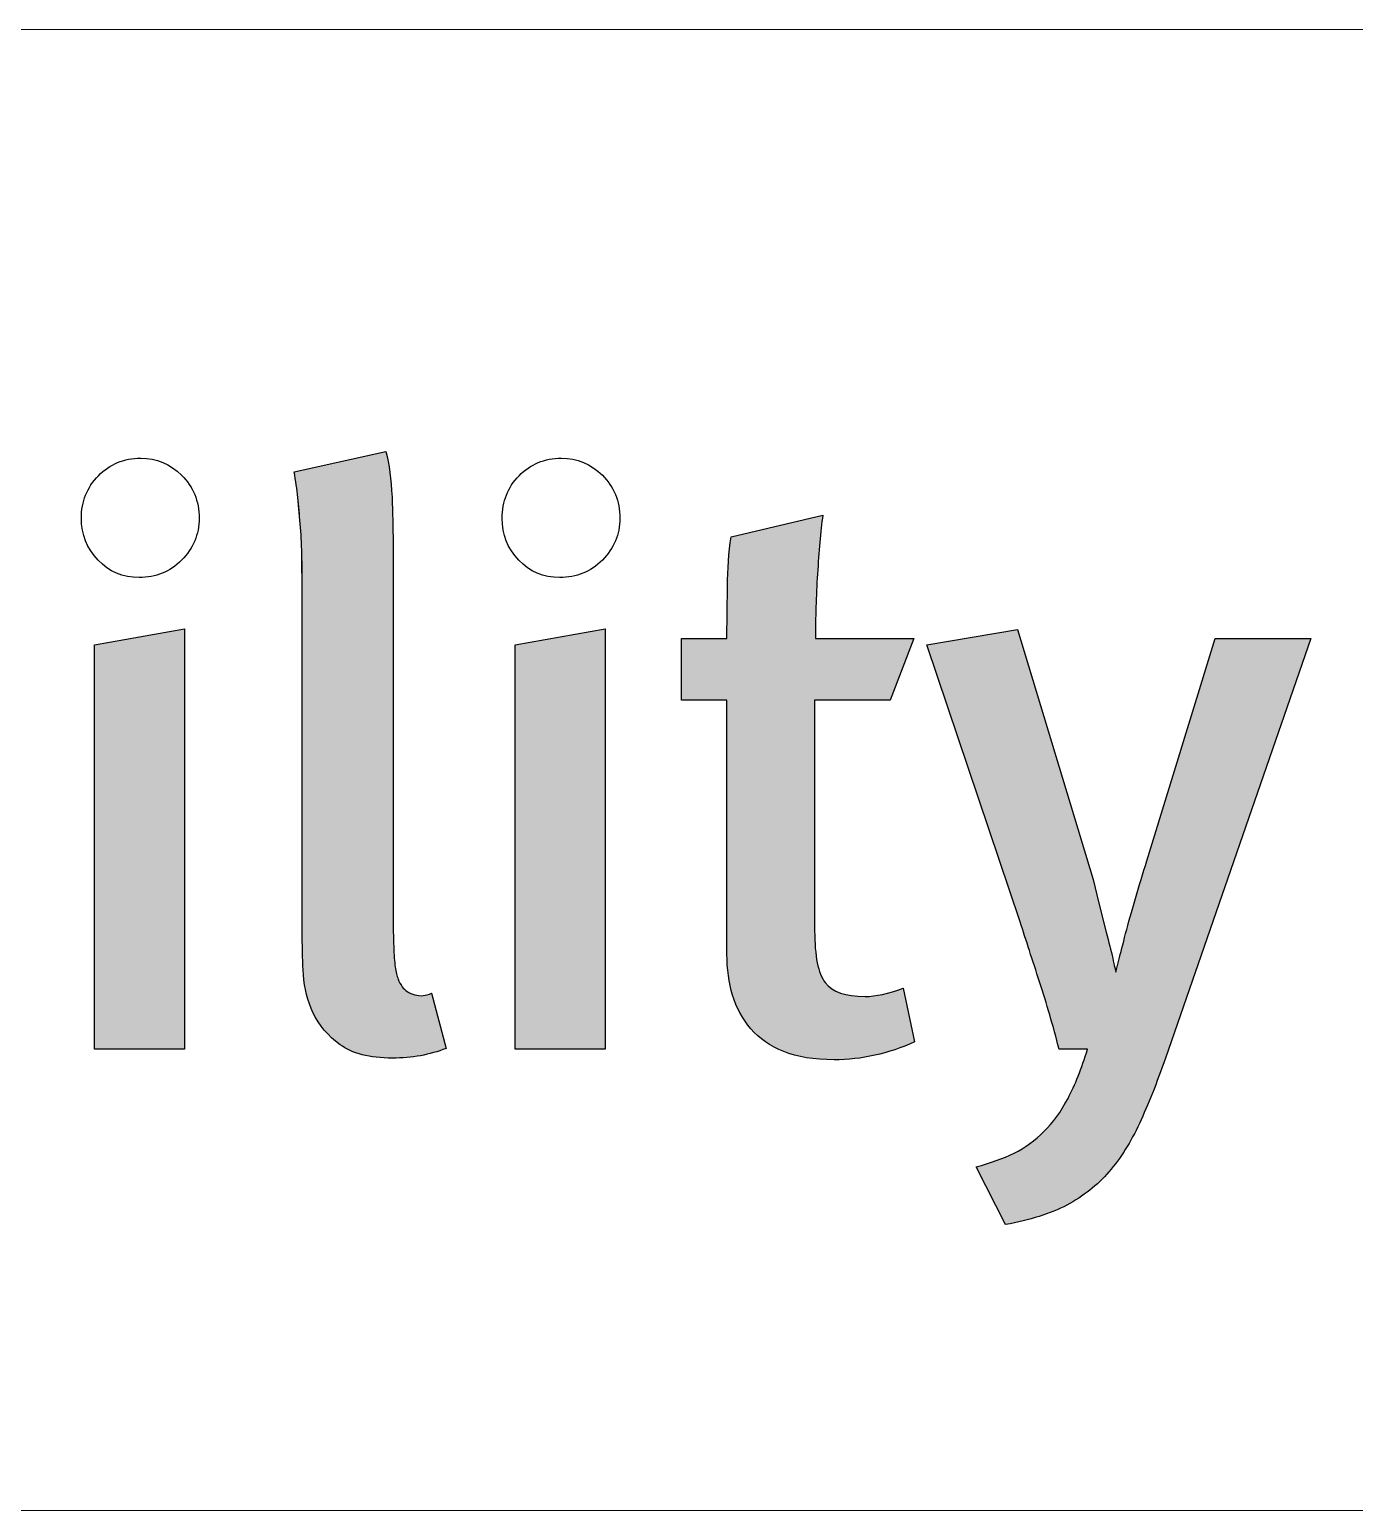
# Model space of a CAD drawing. Header units: inches. Extents: x 1009 to 1850, y 0 to 594.
# Drawn here: x 1777.13 to 1790.64, y 68.03 to 83.14 of the extents above; entities that cross this region are included whole.
import ezdxf

# ---------------------------------------------------------------- set-up
doc = ezdxf.new("R2010")
doc.units = ezdxf.units.IN
doc.header["$MEASUREMENT"] = 0
doc.layers.add('BG 0 -1', color=7, linetype='Continuous')
doc.layers.add('BG _U+B808_U+C774_U+C5B4 1', color=7, linetype='Continuous')

msp = doc.modelspace()

# ---------------------------------------------------------------- hatches: boundary and pattern name
at = {"layer": 'BG 0 -1', "linetype": 'ByBlock', "true_color": 0x005bac}
h = msp.add_hatch(color=154, dxfattribs=at)
edge = h.paths.add_edge_path()
edge.add_spline(control_points=[(1781.377, 72.746), (1781.211, 72.68), (1781.029, 72.647), (1780.83, 72.647), (1780.598, 72.647), (1780.42, 72.692), (1780.296, 72.784), (1780.172, 72.875), (1780.08, 72.982), (1780.023, 73.106), (1779.964, 73.231), (1779.931, 73.361), (1779.923, 73.496), (1779.915, 73.631), (1779.911, 73.743), (1779.911, 73.832), (1779.911, 73.832), (1779.911, 77.402), (1779.911, 77.402), (1779.911, 77.546), (1779.909, 77.674), (1779.906, 77.788), (1779.904, 77.901), (1779.898, 78.004), (1779.89, 78.098), (1779.882, 78.192), (1779.873, 78.282), (1779.865, 78.367), (1779.857, 78.453), (1779.844, 78.54), (1779.828, 78.629), (1779.828, 78.629), (1780.764, 78.836), (1780.764, 78.836), (1780.797, 78.708), (1780.818, 78.554), (1780.826, 78.372), (1780.834, 78.189), (1780.838, 77.96), (1780.838, 77.684), (1780.838, 77.684), (1780.838, 74.13), (1780.838, 74.13), (1780.838, 73.986), (1780.84, 73.872), (1780.843, 73.786), (1780.845, 73.7), (1780.851, 73.631), (1780.859, 73.579), (1780.868, 73.526), (1780.877, 73.485), (1780.888, 73.454), (1780.899, 73.424), (1780.913, 73.398), (1780.93, 73.376), (1780.957, 73.337), (1781, 73.31), (1781.058, 73.293), (1781.116, 73.276), (1781.173, 73.282), (1781.228, 73.31), (1781.228, 73.31), (1781.377, 72.746), (1781.377, 72.746)], knot_values=[0, 0, 0, 0, 1, 1, 1, 2, 2, 2, 3, 3, 3, 4, 4, 4, 5, 5, 5, 6, 6, 6, 7, 7, 7, 8, 8, 8, 9, 9, 9, 10, 10, 10, 11, 11, 11, 12, 12, 12, 13, 13, 13, 14, 14, 14, 15, 15, 15, 16, 16, 16, 17, 17, 17, 18, 18, 18, 19, 19, 19, 20, 20, 20, 21, 21, 21, 21], degree=3, periodic=0)
h = msp.add_hatch(color=154, dxfattribs=at)
edge = h.paths.add_edge_path()
edge.add_spline(control_points=[(1786.157, 72.813), (1785.892, 72.691), (1785.619, 72.63), (1785.337, 72.63), (1785.133, 72.63), (1784.961, 72.658), (1784.823, 72.713), (1784.685, 72.768), (1784.574, 72.846), (1784.488, 72.945), (1784.402, 73.044), (1784.34, 73.159), (1784.301, 73.289), (1784.263, 73.419), (1784.243, 73.558), (1784.243, 73.707), (1784.243, 73.707), (1784.243, 76.3), (1784.243, 76.3), (1784.243, 76.3), (1783.779, 76.3), (1783.779, 76.3), (1783.779, 76.3), (1783.779, 76.93), (1783.779, 76.93), (1783.779, 76.93), (1784.243, 76.93), (1784.243, 76.93), (1784.243, 77.107), (1784.245, 77.283), (1784.248, 77.46), (1784.25, 77.637), (1784.263, 77.805), (1784.285, 77.966), (1784.285, 77.966), (1785.221, 78.189), (1785.221, 78.189), (1785.199, 78.018), (1785.181, 77.818), (1785.167, 77.588), (1785.153, 77.359), (1785.146, 77.14), (1785.146, 76.93), (1785.146, 76.93), (1786.149, 76.93), (1786.149, 76.93), (1786.149, 76.93), (1785.909, 76.3), (1785.909, 76.3), (1785.909, 76.3), (1785.138, 76.3), (1785.138, 76.3), (1785.138, 76.3), (1785.138, 73.947), (1785.138, 73.947), (1785.138, 73.688), (1785.174, 73.511), (1785.246, 73.417), (1785.318, 73.323), (1785.453, 73.276), (1785.652, 73.276), (1785.762, 73.276), (1785.892, 73.304), (1786.041, 73.359), (1786.041, 73.359), (1786.157, 72.813), (1786.157, 72.813)], knot_values=[0, 0, 0, 0, 1, 1, 1, 2, 2, 2, 3, 3, 3, 4, 4, 4, 5, 5, 5, 6, 6, 6, 7, 7, 7, 8, 8, 8, 9, 9, 9, 10, 10, 10, 11, 11, 11, 12, 12, 12, 13, 13, 13, 14, 14, 14, 15, 15, 15, 16, 16, 16, 17, 17, 17, 18, 18, 18, 19, 19, 19, 20, 20, 20, 21, 21, 21, 22, 22, 22, 22], degree=3, periodic=0)
for points in [[(1777.79, 72.738), (1777.79, 76.864), (1778.709, 77.029), (1778.709, 72.738)], [(1782.081, 72.738), (1782.081, 76.864), (1783.001, 77.029), (1783.001, 72.738)]]:
    msp.add_hatch(color=154, dxfattribs=at).paths.add_polyline_path(points)
h = msp.add_hatch(color=154, dxfattribs=at)
edge = h.paths.add_edge_path()
edge.add_spline(control_points=[(1788.717, 72.647), (1788.629, 72.393), (1788.54, 72.17), (1788.452, 71.98), (1788.363, 71.789), (1788.26, 71.625), (1788.141, 71.487), (1788.022, 71.349), (1787.879, 71.236), (1787.711, 71.147), (1787.542, 71.059), (1787.334, 70.992), (1787.085, 70.948), (1787.085, 70.948), (1786.787, 71.536), (1786.787, 71.536), (1786.93, 71.575), (1787.059, 71.622), (1787.172, 71.677), (1787.285, 71.733), (1787.387, 71.806), (1787.478, 71.897), (1787.57, 71.988), (1787.651, 72.101), (1787.723, 72.236), (1787.795, 72.372), (1787.861, 72.539), (1787.922, 72.738), (1787.922, 72.738), (1787.632, 72.738), (1787.632, 72.738), (1787.571, 72.975), (1787.505, 73.205), (1787.433, 73.425), (1787.361, 73.646), (1787.295, 73.851), (1787.234, 74.039), (1787.234, 74.039), (1786.281, 76.864), (1786.281, 76.864), (1786.281, 76.864), (1787.209, 77.021), (1787.209, 77.021), (1787.209, 77.021), (1787.98, 74.469), (1787.98, 74.469), (1787.996, 74.409), (1788.016, 74.329), (1788.038, 74.229), (1788.038, 74.229), (1788.112, 73.931), (1788.112, 73.931), (1788.14, 73.832), (1788.162, 73.743), (1788.179, 73.666), (1788.195, 73.588), (1788.206, 73.541), (1788.212, 73.525), (1788.212, 73.53), (1788.222, 73.57), (1788.241, 73.645), (1788.26, 73.72), (1788.284, 73.811), (1788.311, 73.918), (1788.339, 74.026), (1788.372, 74.145), (1788.411, 74.275), (1788.449, 74.404), (1788.488, 74.533), (1788.527, 74.66), (1788.527, 74.66), (1789.223, 76.93), (1789.223, 76.93), (1789.223, 76.93), (1790.2, 76.93), (1790.2, 76.93), (1790.2, 76.93), (1788.717, 72.647), (1788.717, 72.647)], knot_values=[0, 0, 0, 0, 1, 1, 1, 2, 2, 2, 3, 3, 3, 4, 4, 4, 5, 5, 5, 6, 6, 6, 7, 7, 7, 8, 8, 8, 9, 9, 9, 10, 10, 10, 11, 11, 11, 12, 12, 12, 13, 13, 13, 14, 14, 14, 15, 15, 15, 16, 16, 16, 17, 17, 17, 18, 18, 18, 19, 19, 19, 20, 20, 20, 21, 21, 21, 22, 22, 22, 23, 23, 23, 24, 24, 24, 25, 25, 25, 26, 26, 26, 26], degree=3, periodic=0)

# ---------------------------------------------------------------- linework, layer by layer
at = {"layer": 'BG 0 -1', "color": 7, "linetype": 'Continuous', "lineweight": 9}
for p, q in [((1676.085, 83.143), (1825.353, 83.143)), ((1676.085, 68.031), (1825.353, 68.031))]:
    msp.add_line(p, q, dxfattribs=at)
at = {"layer": 'BG 0 -1', "color": 7, "linetype": 'Continuous', "lineweight": 0}
for points in [[(1777.79, 72.738), (1777.79, 76.864), (1778.709, 77.029), (1778.709, 72.738)], [(1782.081, 72.738), (1782.081, 76.864), (1783.001, 77.029), (1783.001, 72.738)]]:
    msp.add_lwpolyline(points, close=True, dxfattribs=at)
for points, knots in [([(1778.858, 78.156), (1778.858, 77.99), (1778.799, 77.848), (1778.68, 77.729), (1778.561, 77.61), (1778.416, 77.551), (1778.246, 77.551), (1778.08, 77.551), (1777.94, 77.61), (1777.827, 77.729), (1777.714, 77.848), (1777.657, 77.99), (1777.657, 78.156), (1777.657, 78.327), (1777.715, 78.472), (1777.831, 78.591), (1777.947, 78.71), (1778.091, 78.769), (1778.262, 78.769), (1778.422, 78.769), (1778.561, 78.711), (1778.68, 78.595), (1778.799, 78.479), (1778.858, 78.333), (1778.858, 78.156)], [0, 0, 0, 0, 1, 1, 1, 2, 2, 2, 3, 3, 3, 4, 4, 4, 5, 5, 5, 6, 6, 6, 7, 7, 7, 8, 8, 8, 8]), ([(1781.377, 72.746), (1781.211, 72.68), (1781.029, 72.647), (1780.83, 72.647), (1780.598, 72.647), (1780.42, 72.692), (1780.296, 72.784), (1780.172, 72.875), (1780.08, 72.982), (1780.023, 73.106), (1779.964, 73.231), (1779.931, 73.361), (1779.923, 73.496), (1779.915, 73.631), (1779.911, 73.743), (1779.911, 73.832), (1779.911, 73.832), (1779.911, 77.402), (1779.911, 77.402), (1779.911, 77.546), (1779.909, 77.674), (1779.906, 77.788), (1779.904, 77.901), (1779.898, 78.004), (1779.89, 78.098), (1779.882, 78.192), (1779.873, 78.282), (1779.865, 78.367), (1779.857, 78.453), (1779.844, 78.54), (1779.828, 78.629), (1779.828, 78.629), (1780.764, 78.836), (1780.764, 78.836), (1780.797, 78.708), (1780.818, 78.554), (1780.826, 78.372), (1780.834, 78.189), (1780.838, 77.96), (1780.838, 77.684), (1780.838, 77.684), (1780.838, 74.13), (1780.838, 74.13), (1780.838, 73.986), (1780.84, 73.872), (1780.843, 73.786), (1780.845, 73.7), (1780.851, 73.631), (1780.859, 73.579), (1780.868, 73.526), (1780.877, 73.485), (1780.888, 73.454), (1780.899, 73.424), (1780.913, 73.398), (1780.93, 73.376), (1780.957, 73.337), (1781, 73.31), (1781.058, 73.293), (1781.116, 73.276), (1781.173, 73.282), (1781.228, 73.31), (1781.228, 73.31), (1781.377, 72.746), (1781.377, 72.746)], [0, 0, 0, 0, 1, 1, 1, 2, 2, 2, 3, 3, 3, 4, 4, 4, 5, 5, 5, 6, 6, 6, 7, 7, 7, 8, 8, 8, 9, 9, 9, 10, 10, 10, 11, 11, 11, 12, 12, 12, 13, 13, 13, 14, 14, 14, 15, 15, 15, 16, 16, 16, 17, 17, 17, 18, 18, 18, 19, 19, 19, 20, 20, 20, 21, 21, 21, 21]), ([(1783.15, 78.156), (1783.15, 77.99), (1783.091, 77.848), (1782.972, 77.729), (1782.853, 77.61), (1782.708, 77.551), (1782.537, 77.551), (1782.371, 77.551), (1782.232, 77.61), (1782.119, 77.729), (1782.006, 77.848), (1781.949, 77.99), (1781.949, 78.156), (1781.949, 78.327), (1782.007, 78.472), (1782.123, 78.591), (1782.239, 78.71), (1782.382, 78.769), (1782.554, 78.769), (1782.714, 78.769), (1782.853, 78.711), (1782.972, 78.595), (1783.091, 78.479), (1783.15, 78.333), (1783.15, 78.156)], [0, 0, 0, 0, 1, 1, 1, 2, 2, 2, 3, 3, 3, 4, 4, 4, 5, 5, 5, 6, 6, 6, 7, 7, 7, 8, 8, 8, 8]), ([(1786.157, 72.813), (1785.892, 72.691), (1785.619, 72.63), (1785.337, 72.63), (1785.133, 72.63), (1784.961, 72.658), (1784.823, 72.713), (1784.685, 72.768), (1784.574, 72.846), (1784.488, 72.945), (1784.402, 73.044), (1784.34, 73.159), (1784.301, 73.289), (1784.263, 73.419), (1784.243, 73.558), (1784.243, 73.707), (1784.243, 73.707), (1784.243, 76.3), (1784.243, 76.3), (1784.243, 76.3), (1783.779, 76.3), (1783.779, 76.3), (1783.779, 76.3), (1783.779, 76.93), (1783.779, 76.93), (1783.779, 76.93), (1784.243, 76.93), (1784.243, 76.93), (1784.243, 77.107), (1784.245, 77.283), (1784.248, 77.46), (1784.25, 77.637), (1784.263, 77.805), (1784.285, 77.966), (1784.285, 77.966), (1785.221, 78.189), (1785.221, 78.189), (1785.199, 78.018), (1785.181, 77.818), (1785.167, 77.588), (1785.153, 77.359), (1785.146, 77.14), (1785.146, 76.93), (1785.146, 76.93), (1786.149, 76.93), (1786.149, 76.93), (1786.149, 76.93), (1785.909, 76.3), (1785.909, 76.3), (1785.909, 76.3), (1785.138, 76.3), (1785.138, 76.3), (1785.138, 76.3), (1785.138, 73.947), (1785.138, 73.947), (1785.138, 73.688), (1785.174, 73.511), (1785.246, 73.417), (1785.318, 73.323), (1785.453, 73.276), (1785.652, 73.276), (1785.762, 73.276), (1785.892, 73.304), (1786.041, 73.359), (1786.041, 73.359), (1786.157, 72.813), (1786.157, 72.813)], [0, 0, 0, 0, 1, 1, 1, 2, 2, 2, 3, 3, 3, 4, 4, 4, 5, 5, 5, 6, 6, 6, 7, 7, 7, 8, 8, 8, 9, 9, 9, 10, 10, 10, 11, 11, 11, 12, 12, 12, 13, 13, 13, 14, 14, 14, 15, 15, 15, 16, 16, 16, 17, 17, 17, 18, 18, 18, 19, 19, 19, 20, 20, 20, 21, 21, 21, 22, 22, 22, 22]), ([(1788.717, 72.647), (1788.629, 72.393), (1788.54, 72.17), (1788.452, 71.98), (1788.363, 71.789), (1788.26, 71.625), (1788.141, 71.487), (1788.022, 71.349), (1787.879, 71.236), (1787.711, 71.147), (1787.542, 71.059), (1787.334, 70.992), (1787.085, 70.948), (1787.085, 70.948), (1786.787, 71.536), (1786.787, 71.536), (1786.93, 71.575), (1787.059, 71.622), (1787.172, 71.677), (1787.285, 71.733), (1787.387, 71.806), (1787.478, 71.897), (1787.57, 71.988), (1787.651, 72.101), (1787.723, 72.236), (1787.795, 72.372), (1787.861, 72.539), (1787.922, 72.738), (1787.922, 72.738), (1787.632, 72.738), (1787.632, 72.738), (1787.571, 72.975), (1787.505, 73.205), (1787.433, 73.425), (1787.361, 73.646), (1787.295, 73.851), (1787.234, 74.039), (1787.234, 74.039), (1786.281, 76.864), (1786.281, 76.864), (1786.281, 76.864), (1787.209, 77.021), (1787.209, 77.021), (1787.209, 77.021), (1787.98, 74.469), (1787.98, 74.469), (1787.996, 74.409), (1788.016, 74.329), (1788.038, 74.229), (1788.038, 74.229), (1788.112, 73.931), (1788.112, 73.931), (1788.14, 73.832), (1788.162, 73.743), (1788.179, 73.666), (1788.195, 73.588), (1788.206, 73.541), (1788.212, 73.525), (1788.212, 73.53), (1788.222, 73.57), (1788.241, 73.645), (1788.26, 73.72), (1788.284, 73.811), (1788.311, 73.918), (1788.339, 74.026), (1788.372, 74.145), (1788.411, 74.275), (1788.449, 74.404), (1788.488, 74.533), (1788.527, 74.66), (1788.527, 74.66), (1789.223, 76.93), (1789.223, 76.93), (1789.223, 76.93), (1790.2, 76.93), (1790.2, 76.93), (1790.2, 76.93), (1788.717, 72.647), (1788.717, 72.647)], [0, 0, 0, 0, 1, 1, 1, 2, 2, 2, 3, 3, 3, 4, 4, 4, 5, 5, 5, 6, 6, 6, 7, 7, 7, 8, 8, 8, 9, 9, 9, 10, 10, 10, 11, 11, 11, 12, 12, 12, 13, 13, 13, 14, 14, 14, 15, 15, 15, 16, 16, 16, 17, 17, 17, 18, 18, 18, 19, 19, 19, 20, 20, 20, 21, 21, 21, 22, 22, 22, 23, 23, 23, 24, 24, 24, 25, 25, 25, 26, 26, 26, 26])]:
    msp.add_open_spline(points, degree=3, knots=knots, dxfattribs=at)
at = {"layer": 'BG _U+B808_U+C774_U+C5B4 1', "color": 7, "linetype": 'Continuous', "lineweight": 25}
for p, q in [((1779.828, 78.629), (1780.764, 78.836)), ((1779.89, 78.098), (1779.865, 78.367)), ((1784.285, 77.966), (1785.221, 78.189)), ((1779.911, 77.402), (1779.906, 77.788)), ((1780.838, 77.684), (1780.838, 74.13)), ((1779.911, 73.832), (1779.911, 77.402)), ((1784.243, 76.93), (1784.248, 77.46)), ((1777.79, 76.864), (1778.709, 77.029)), ((1778.709, 77.029), (1778.709, 72.738)), ((1782.081, 76.864), (1783.001, 77.029)), ((1783.001, 77.029), (1783.001, 72.738)), ((1783.779, 76.3), (1783.779, 76.93)), ((1783.779, 76.93), (1784.243, 76.93)), ((1785.146, 76.93), (1786.149, 76.93)), ((1786.149, 76.93), (1785.909, 76.3)), ((1786.281, 76.864), (1787.209, 77.021)), ((1787.209, 77.021), (1787.98, 74.469)), ((1788.527, 74.66), (1789.223, 76.93)), ((1790.2, 76.93), (1788.717, 72.647)), ((1789.223, 76.93), (1790.2, 76.93)), ((1777.79, 72.738), (1777.79, 76.864)), ((1782.081, 72.738), (1782.081, 76.864)), ((1787.234, 74.039), (1786.281, 76.864)), ((1784.243, 76.3), (1783.779, 76.3)), ((1784.243, 73.707), (1784.243, 76.3)), ((1785.909, 76.3), (1785.138, 76.3)), ((1785.138, 76.3), (1785.138, 73.947)), ((1787.98, 74.469), (1788.038, 74.229)), ((1788.038, 74.229), (1788.112, 73.931)), ((1788.212, 73.525), (1788.241, 73.645)), ((1781.228, 73.31), (1781.377, 72.746)), ((1786.041, 73.359), (1786.157, 72.813)), ((1778.709, 72.738), (1777.79, 72.738)), ((1783.001, 72.738), (1782.081, 72.738)), ((1787.922, 72.738), (1787.632, 72.738)), ((1787.085, 70.948), (1786.787, 71.536))]:
    msp.add_line(p, q, dxfattribs=at)
for points, knots in [([(1777.831, 78.591), (1777.947, 78.71), (1778.091, 78.769), (1778.262, 78.769), (1778.422, 78.769), (1778.561, 78.711), (1778.68, 78.595)], [5, 5, 5, 5, 6, 6, 6, 7, 7, 7, 7]), ([(1780.764, 78.836), (1780.797, 78.708), (1780.818, 78.554), (1780.826, 78.372), (1780.834, 78.189), (1780.838, 77.96), (1780.838, 77.684)], [11, 11, 11, 11, 12, 12, 12, 13, 13, 13, 13]), ([(1782.123, 78.591), (1782.239, 78.71), (1782.382, 78.769), (1782.554, 78.769), (1782.714, 78.769), (1782.853, 78.711), (1782.972, 78.595)], [5, 5, 5, 5, 6, 6, 6, 7, 7, 7, 7]), ([(1777.827, 77.729), (1777.714, 77.848), (1777.657, 77.99), (1777.657, 78.156), (1777.657, 78.327), (1777.715, 78.472), (1777.831, 78.591)], [3, 3, 3, 3, 4, 4, 4, 5, 5, 5, 5]), ([(1782.119, 77.729), (1782.006, 77.848), (1781.949, 77.99), (1781.949, 78.156), (1781.949, 78.327), (1782.007, 78.472), (1782.123, 78.591)], [3, 3, 3, 3, 4, 4, 4, 5, 5, 5, 5]), ([(1778.858, 78.156), (1778.858, 77.99), (1778.799, 77.848), (1778.68, 77.729), (1778.561, 77.61), (1778.416, 77.551), (1778.246, 77.551), (1778.08, 77.551), (1777.94, 77.61), (1777.827, 77.729)], [0, 0, 0, 0, 1, 1, 1, 2, 2, 2, 3, 3, 3, 3]), ([(1783.15, 78.156), (1783.15, 77.99), (1783.091, 77.848), (1782.972, 77.729), (1782.853, 77.61), (1782.708, 77.551), (1782.537, 77.551), (1782.371, 77.551), (1782.232, 77.61), (1782.119, 77.729)], [0, 0, 0, 0, 1, 1, 1, 2, 2, 2, 3, 3, 3, 3]), ([(1788.241, 73.645), (1788.26, 73.72), (1788.284, 73.811), (1788.311, 73.918), (1788.339, 74.026), (1788.372, 74.145), (1788.411, 74.275), (1788.449, 74.404), (1788.488, 74.533), (1788.527, 74.66)], [20, 20, 20, 20, 21, 21, 21, 22, 22, 22, 23, 23, 23, 23]), ([(1787.632, 72.738), (1787.571, 72.975), (1787.505, 73.205), (1787.433, 73.425), (1787.361, 73.646), (1787.295, 73.851), (1787.234, 74.039)], [10, 10, 10, 10, 11, 11, 11, 12, 12, 12, 12]), ([(1780.843, 73.786), (1780.845, 73.7), (1780.851, 73.631), (1780.859, 73.579), (1780.868, 73.526), (1780.877, 73.485), (1780.888, 73.454)], [15, 15, 15, 15, 16, 16, 16, 17, 17, 17, 17]), ([(1785.246, 73.417), (1785.318, 73.323), (1785.453, 73.276), (1785.652, 73.276), (1785.762, 73.276), (1785.892, 73.304), (1786.041, 73.359)], [19, 19, 19, 19, 20, 20, 20, 21, 21, 21, 21]), ([(1781.377, 72.746), (1781.211, 72.68), (1781.029, 72.647), (1780.83, 72.647), (1780.598, 72.647), (1780.42, 72.692), (1780.296, 72.784)], [0, 0, 0, 0, 1, 1, 1, 2, 2, 2, 2]), ([(1786.157, 72.813), (1785.892, 72.691), (1785.619, 72.63), (1785.337, 72.63), (1785.133, 72.63), (1784.961, 72.658), (1784.823, 72.713)], [0, 0, 0, 0, 1, 1, 1, 2, 2, 2, 2]), ([(1787.172, 71.677), (1787.285, 71.733), (1787.387, 71.806), (1787.478, 71.897), (1787.57, 71.988), (1787.651, 72.101), (1787.723, 72.236)], [6, 6, 6, 6, 7, 7, 7, 8, 8, 8, 8]), ([(1788.452, 71.98), (1788.363, 71.789), (1788.26, 71.625), (1788.141, 71.487), (1788.022, 71.349), (1787.879, 71.236), (1787.711, 71.147)], [1, 1, 1, 1, 2, 2, 2, 3, 3, 3, 3])]:
    msp.add_open_spline(points, degree=3, knots=knots, dxfattribs=at)
for points in [[(1778.68, 78.595), (1778.799, 78.479), (1778.858, 78.333), (1778.858, 78.156)], [(1779.865, 78.367), (1779.857, 78.453), (1779.844, 78.54), (1779.828, 78.629)], [(1782.972, 78.595), (1783.091, 78.479), (1783.15, 78.333), (1783.15, 78.156)], [(1785.221, 78.189), (1785.199, 78.018), (1785.181, 77.818), (1785.167, 77.588)], [(1779.906, 77.788), (1779.904, 77.901), (1779.898, 78.004), (1779.89, 78.098)], [(1784.248, 77.46), (1784.25, 77.637), (1784.263, 77.805), (1784.285, 77.966)], [(1785.167, 77.588), (1785.153, 77.359), (1785.146, 77.14), (1785.146, 76.93)], [(1780.838, 74.13), (1780.838, 73.986), (1780.84, 73.872), (1780.843, 73.786)], [(1785.138, 73.947), (1785.138, 73.688), (1785.174, 73.511), (1785.246, 73.417)], [(1788.112, 73.931), (1788.14, 73.832), (1788.162, 73.743), (1788.179, 73.666)], [(1779.923, 73.496), (1779.915, 73.631), (1779.911, 73.743), (1779.911, 73.832)], [(1784.301, 73.289), (1784.263, 73.419), (1784.243, 73.558), (1784.243, 73.707)], [(1788.179, 73.666), (1788.195, 73.588), (1788.206, 73.541), (1788.212, 73.525)], [(1780.023, 73.106), (1779.964, 73.231), (1779.931, 73.361), (1779.923, 73.496)], [(1780.888, 73.454), (1780.899, 73.424), (1780.913, 73.398), (1780.93, 73.376)], [(1780.93, 73.376), (1780.957, 73.337), (1781, 73.31), (1781.058, 73.293)], [(1781.058, 73.293), (1781.116, 73.276), (1781.173, 73.282), (1781.228, 73.31)], [(1784.488, 72.945), (1784.402, 73.044), (1784.34, 73.159), (1784.301, 73.289)], [(1780.296, 72.784), (1780.172, 72.875), (1780.08, 72.982), (1780.023, 73.106)], [(1784.823, 72.713), (1784.685, 72.768), (1784.574, 72.846), (1784.488, 72.945)], [(1787.723, 72.236), (1787.795, 72.372), (1787.861, 72.539), (1787.922, 72.738)], [(1788.717, 72.647), (1788.629, 72.393), (1788.54, 72.17), (1788.452, 71.98)], [(1786.787, 71.536), (1786.93, 71.575), (1787.059, 71.622), (1787.172, 71.677)], [(1787.711, 71.147), (1787.542, 71.059), (1787.334, 70.992), (1787.085, 70.948)]]:
    msp.add_open_spline(points, degree=3, dxfattribs=at)

doc.saveas('drawing.dxf')
